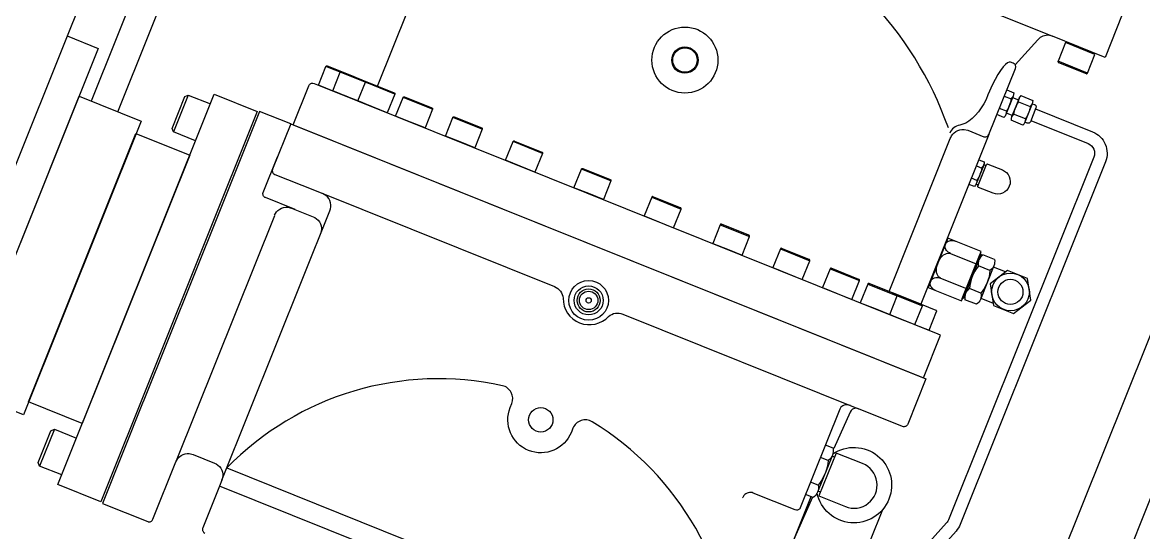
# Model space of a CAD drawing. Extents: x 23618587 to 48466785, y 42305484 to 86624613.
# Drawn here: x 24361149 to 24361972, y 43355863 to 43356237 of the extents above; entities that cross this region are included whole.
import ezdxf

# ---------------------------------------------------------------- set-up
doc = ezdxf.new("R2010")
doc.units = 0
doc.header["$MEASUREMENT"] = 0
doc.layers.add('AC-W', color=7, linetype='CONTINUOUS')
doc.layers.add('楼控', color=1, linetype='CONTINUOUS')

msp = doc.modelspace()

# ---------------------------------------------------------------- linework, layer by layer
at = {"layer": 'AC-W', "color": 7, "ltscale": 300}
for centre, radius, start, end in [((24148685.34615, 42835267.72991), 567722.67138, 66.5260012819, 69.3279804304), ((24162246.90911, 42870268.06754), 513099.72014, 62.6224147924, 75.1443656534)]:
    msp.add_arc(centre, radius, start, end, dxfattribs=at)
at = {"layer": 'AC-W', "color": 7}
for centre, radius, start, end in [((24148759.7883, 42835660.74182), 530172.67138, 79.4743453433, 79.4743453433), ((24148766.30591, 42835659.45113), 530172.67138, 78.1227654299, 78.1227654299), ((24148779.34207, 42835656.52904), 530172.67138, 76.2090487924, 76.2090487924), ((24148685.34615, 42835267.72991), 565472.67138, 66.8927523705, 67.9826562671), ((24148685.34615, 42835267.72991), 565272.67138, 67.1564759426, 67.9826461811), ((24148685.34615, 42835267.72991), 565272.67138, 67.1564759426, 67.9826461798)]:
    msp.add_arc(centre, radius, start, end, dxfattribs=at)
at = {"layer": '楼控', "color": 7}
msp.add_line((24361466.44404, 43354609.90953), (24362682.76996, 43357652.81608), dxfattribs=at)
at = {"layer": '楼控'}
for p, q in [((24361481.22589, 43354771.84552), (24362570.41506, 43357485.40293)), ((24361271.04945, 43356183.91416), (24361260.20444, 43356156.87489)), ((24361870.14843, 43356183.13548), (24361875.28247, 43356181.0763)), ((24361876.6905, 43356183.13394), (24361871.24512, 43356169.55726)), ((24361880.96661, 43356181.44535), (24361875.51207, 43356167.84585)), ((24361871.64916, 43356172.01758), (24361866.51512, 43356174.07676)), ((24361880.55342, 43356178.96221), (24361889.24706, 43356175.47533)), ((24361890.63227, 43356177.54212), (24361885.18688, 43356163.96544)), ((24361885.61375, 43356166.41661), (24361876.92011, 43356169.90348)), ((24361858.85497, 43356154.97813), (24361808.913, 43356030.46058)), ((24361855.03102, 43356132.43369), (24361849.57648, 43356118.83419)), ((24361849.62069, 43356131.95482), (24361853.61384, 43356130.35324)), ((24361856.77471, 43356132.15814), (24361855.17745, 43356132.79878)), ((24361849.98968, 43356121.31733), (24361845.99654, 43356122.91891)), ((24361851.05477, 43356117.89692), (24361849.45751, 43356118.53756)), ((24361293.46182, 43356097.33972), (24361237.98294, 43355959.0173)), ((24361262.37614, 43355915.88439), (24361334.48404, 43356095.66702)), ((24361828.69868, 43356078.99862), (24361814.16545, 43356042.76372)), ((24361851.53315, 43356063.08549), (24361841.62163, 43356038.37365)), ((24361862.50407, 43356058.73821), (24361852.6017, 43356034.04918)), ((24361871.01869, 43356054.21061), (24361862.11969, 43356057.77985)), ((24361852.96778, 43356034.9619), (24361861.86678, 43356031.39266)), ((24361172.75793, 43355938.84938), (24361161.91291, 43355911.8101)), ((24361743.98704, 43355919.89944), (24361733.08712, 43355892.72326)), ((24361745.51962, 43355918.43711), (24361743.69418, 43355919.16926)), ((24361299.31803, 43355910.44457), (24361672.1177, 43355760.92065)), ((24361735.22372, 43355892.76692), (24361733.39828, 43355893.49907))]:
    msp.add_line(p, q, dxfattribs=at)
for points in [[(24361219.42731, 43356171.57614), (24361597.69624, 43357114.69302)], [(24359953.67553, 43355420.94313), (24360614.97986, 43357068.65124), (24361394.32663, 43356756.06786), (24360733.0223, 43355108.35975), (24359953.67553, 43355420.94313)], [(24361452.68705, 43356408.60379), (24361905.46365, 43356227.00242)], [(24361410.02776, 43356190.36752), (24361455.04601, 43356302.60902)], [(24361232.16493, 43356284.56512), (24361236.08201, 43356269.96163), (24361199.78156, 43356179.45574)], [(24361956.7076, 43356242.95593), (24361944.09444, 43356211.50824), (24361905.46365, 43356227.00242), (24361905.46365, 43356227.00242), (24361904.38931, 43356227.3618), (24361903.26372, 43356227.5934), (24361902.06132, 43356227.69952), (24361900.87246, 43356227.64129), (24361899.65517, 43356227.44611), (24361898.48248, 43356227.09796), (24361897.38452, 43356226.60594), (24361896.36954, 43356225.99057), (24361894.65066, 43356224.47878), (24361878.11344, 43356206.03215)], [(24361182.0523, 43356227.23821), (24361204.87025, 43356218.0863), (24361090.47137, 43355932.86192), (24361067.65341, 43355942.01383)], [(24361925.84391, 43356218.04681), (24361915.07384, 43356222.36651), (24361909.57995, 43356208.6689), (24361909.57995, 43356208.6689), (24361909.53419, 43356208.55481), (24361909.5204, 43356208.45438), (24361909.52942, 43356208.34481), (24361909.56127, 43356208.22608), (24361909.59312, 43356208.10735), (24361909.63411, 43356208.01144), (24361909.69793, 43356207.90638), (24361909.79372, 43356207.81499), (24361909.98993, 43356207.7098), (24361930.18381, 43356199.61036), (24361930.18381, 43356199.61036), (24361930.2979, 43356199.5646), (24361930.39833, 43356199.55081), (24361930.5079, 43356199.55984), (24361930.64945, 43356199.58253), (24361930.74536, 43356199.62353), (24361930.85042, 43356199.68735), (24361930.95548, 43356199.75116), (24361931.03772, 43356199.82413), (24361931.14291, 43356200.02034), (24361936.6368, 43356213.71796), (24361925.84391, 43356218.04681)], [(24361377.43279, 43356186.83247), (24361366.66272, 43356191.15217), (24361372.16301, 43356204.86576), (24361372.16301, 43356204.86576), (24361372.19962, 43356204.95703), (24361372.25905, 43356205.03915), (24361372.35044, 43356205.13494), (24361372.43269, 43356205.2079), (24361372.5286, 43356205.2489), (24361372.65648, 43356205.30357), (24361372.76605, 43356205.31259), (24361372.89844, 43356205.31247), (24361373.09014, 43356205.26207), (24361393.30684, 43356197.15348), (24361393.96856, 43356196.88807)], [(24361931.14291, 43356200.02034), (24361909.57995, 43356208.6689)], [(24361393.70316, 43356196.22635), (24361372.16301, 43356204.86576)], [(24361387.86059, 43356182.65004), (24361377.09052, 43356186.96975), (24361382.59082, 43356200.68333), (24361382.59082, 43356200.68333), (24361382.62743, 43356200.77461), (24361382.68685, 43356200.85673), (24361382.77825, 43356200.95251), (24361382.86049, 43356201.02548), (24361382.97922, 43356201.05733), (24361383.08428, 43356201.12114), (24361383.19385, 43356201.13017), (24361383.32625, 43356201.13005), (24361383.51794, 43356201.07965), (24361403.73465, 43356192.97106), (24361404.41919, 43356192.6965)], [(24361404.15378, 43356192.03478), (24361382.59082, 43356200.68333)], [(24361348.06844, 43356162.02923), (24361359.59985, 43356190.77985), (24361359.59985, 43356190.77985), (24361359.77825, 43356191.1586), (24361360.03426, 43356191.53271), (24361360.34956, 43356191.85656), (24361360.72417, 43356192.13012), (24361361.13527, 43356192.36257), (24361361.59651, 43356192.52193), (24361362.07594, 43356192.59452), (24361362.52791, 43356192.59867), (24361363.37229, 43356192.39244), (24361395.27179, 43356179.59807), (24361404.26206, 43356175.99221)], [(24361406.36595, 43356175.22784), (24361395.59588, 43356179.54755), (24361401.09618, 43356193.26113), (24361401.09618, 43356193.26113), (24361401.13278, 43356193.35241), (24361401.19221, 43356193.43453), (24361401.2836, 43356193.53031), (24361401.36585, 43356193.60328), (24361401.46176, 43356193.64428), (24361401.58964, 43356193.69894), (24361401.69921, 43356193.70797), (24361401.83161, 43356193.70785), (24361402.0233, 43356193.65745), (24361422.24001, 43356185.54886), (24361422.24001, 43356185.54886), (24361422.33128, 43356185.51225), (24361422.43622, 43356185.44367), (24361422.50918, 43356185.36143), (24361422.58215, 43356185.27918), (24361422.63682, 43356185.15131), (24361422.67781, 43356185.0554), (24361422.70966, 43356184.93667), (24361422.68672, 43356184.81343), (24361422.65914, 43356184.61258), (24361417.15884, 43356170.89899), (24361406.36595, 43356175.22784)], [(24361422.65914, 43356184.61258), (24361401.09618, 43356193.26113)], [(24361150.11884, 43355949.49238), (24361104.48294, 43355967.7962), (24361190.84952, 43356183.1292), (24361236.48542, 43356164.82538), (24361150.11884, 43355949.49238)], [(24361206.86576, 43355885.59526), (24361175.30854, 43355898.25235), (24361290.10095, 43356184.4579), (24361321.65818, 43356171.80081), (24361206.86576, 43355885.59526)], [(24361276.428, 43356150.36788), (24361260.20444, 43356156.87489), (24361259.12482, 43356159.40051), (24361268.52383, 43356182.83455), (24361271.04945, 43356183.91416), (24361287.27301, 43356177.40716)], [(24361388.20286, 43356182.51277), (24361377.43279, 43356186.83247)], [(24361398.65348, 43356178.32119), (24361387.86059, 43356182.65004)], [(24361434.08976, 43356164.10827), (24361423.29687, 43356168.43713), (24361428.79717, 43356182.15071), (24361428.79717, 43356182.15071), (24361428.85659, 43356182.23283), (24361428.91602, 43356182.31495), (24361428.9846, 43356182.41989), (24361429.08966, 43356182.48371), (24361429.18557, 43356182.52471), (24361429.31345, 43356182.57937), (24361429.42302, 43356182.5884), (24361429.5326, 43356182.59743), (24361429.74711, 43356182.53788), (24361449.96382, 43356174.42929), (24361449.96382, 43356174.42929), (24361450.05509, 43356174.39268), (24361450.13721, 43356174.33325), (24361450.23299, 43356174.24186), (24361450.30596, 43356174.15961), (24361450.36063, 43356174.03173), (24361450.40162, 43356173.93582), (24361450.41065, 43356173.82625), (24361450.41053, 43356173.69385), (24361450.36013, 43356173.50216), (24361444.85983, 43356159.78857), (24361434.08976, 43356164.10827)], [(24361450.36013, 43356173.50216), (24361428.79717, 43356182.15071)], [(24361876.26036, 43356182.06149), (24361880.52732, 43356180.35009), (24361875.95137, 43356168.94111), (24361871.68441, 43356170.65252), (24361876.26036, 43356182.06149)], [(24361871.96966, 43356187.67625), (24361877.1037, 43356185.61707)], [(24361882.37465, 43356183.50298), (24361891.06829, 43356180.01611)], [(24361395.27179, 43356179.59807), (24361788.72171, 43356021.79167)], [(24361890.64142, 43356177.56494), (24361892.32995, 43356176.8877), (24361892.32995, 43356176.8877), (24361892.5718, 43356176.76421), (24361892.80449, 43356176.6179), (24361893.00973, 43356176.40314), (24361893.20582, 43356176.16556), (24361893.33796, 43356175.90065), (24361893.43814, 43356175.62207), (24361893.47437, 43356175.31616), (24361893.46498, 43356175.02856), (24361893.36406, 43356174.51278), (24361889.27315, 43356164.31315), (24361889.27315, 43356164.31315), (24361889.15882, 43356164.09412), (24361888.98054, 43356163.84776), (24361888.79775, 43356163.65619), (24361888.56017, 43356163.46011), (24361888.29526, 43356163.32796), (24361888.01668, 43356163.22778), (24361887.71077, 43356163.19155), (24361887.41402, 43356163.17813), (24361886.88456, 43356163.31102), (24361885.19604, 43356163.98826)], [(24361346.28864, 43356162.74308), (24361323.37942, 43356171.9316), (24361293.46182, 43356097.33972)], [(24361470.57566, 43356149.47437), (24361459.80559, 43356153.79407), (24361465.30589, 43356167.50766), (24361465.30589, 43356167.50766), (24361465.3425, 43356167.59893), (24361465.40192, 43356167.68105), (24361465.49332, 43356167.77684), (24361465.59838, 43356167.84065), (24361465.69429, 43356167.88165), (24361465.79935, 43356167.94547), (24361465.90893, 43356167.95449), (24361466.04132, 43356167.95437), (24361466.25583, 43356167.89482), (24361486.44972, 43356159.79538), (24361486.44972, 43356159.79538), (24361486.56381, 43356159.74962), (24361486.64593, 43356159.69019), (24361486.7189, 43356159.60795), (24361486.79186, 43356159.52571), (24361486.84653, 43356159.39783), (24361486.88753, 43356159.30192), (24361486.91937, 43356159.18319), (24361486.89643, 43356159.05995), (24361486.86885, 43356158.8591), (24361481.36855, 43356145.14551), (24361470.57566, 43356149.47437)], [(24361486.86885, 43356158.8591), (24361465.30589, 43356167.50766)], [(24361869.82793, 43356167.4768), (24361864.69389, 43356169.53598)], [(24361883.80167, 43356161.89865), (24361875.10803, 43356165.38553)], [(24361193.23713, 43355942.95271), (24361153.73611, 43355958.79593), (24361232.67134, 43356155.60076), (24361272.17236, 43356139.75754), (24361193.23713, 43355942.95271)], [(24361346.28864, 43356162.74308), (24361812.52783, 43355975.74208), (24361799.19349, 43355942.49633), (24361799.19349, 43355942.49633), (24361798.99227, 43355942.12673), (24361798.74542, 43355941.77543), (24361798.44378, 43355941.41962), (24361798.06917, 43355941.14605), (24361797.63525, 43355940.92276), (24361797.17401, 43355940.7634), (24361796.7174, 43355940.68165), (24361796.24262, 43355940.68666), (24361795.42105, 43355940.88374), (24361763.11083, 43355953.84284), (24361763.11083, 43355953.84284), (24361762.45362, 43355954.05346), (24361761.73699, 43355954.18196), (24361760.9746, 43355954.19637), (24361760.21208, 43355954.07838), (24361759.48141, 43355953.84167), (24361758.78259, 43355953.48623), (24361758.15674, 43355953.04854), (24361757.62667, 43355952.51946), (24361756.87683, 43355951.31036), (24361745.11007, 43355924.74674)], [(24361348.06844, 43356162.02923), (24361810.72521, 43355976.46508), (24361823.33654, 43356007.90822)], [(24361514.77403, 43356131.74712), (24361503.98114, 43356136.07597), (24361509.48144, 43356149.78956), (24361509.48144, 43356149.78956), (24361509.51805, 43356149.88083), (24361509.57747, 43356149.96295), (24361509.66887, 43356150.05874), (24361509.77393, 43356150.12255), (24361509.86984, 43356150.16355), (24361509.99772, 43356150.21821), (24361510.1073, 43356150.22724), (24361510.21687, 43356150.23627), (24361510.43138, 43356150.17672), (24361530.62527, 43356142.07728), (24361530.62527, 43356142.07728), (24361530.73936, 43356142.03152), (24361530.82148, 43356141.9721), (24361530.89445, 43356141.88985), (24361530.99023, 43356141.79846), (24361531.02208, 43356141.67973), (24361531.06308, 43356141.58382), (24361531.09492, 43356141.46509), (24361531.0948, 43356141.3327), (24361531.0444, 43356141.141), (24361525.54411, 43356127.42741), (24361514.77403, 43356131.74712)], [(24361531.0444, 43356141.141), (24361509.48144, 43356149.78956)], [(24361349.64932, 43356099.86207), (24361327.72127, 43356108.65705), (24361327.72127, 43356108.65705), (24361327.34252, 43356108.83545), (24361326.9684, 43356109.09146), (24361326.64456, 43356109.40677), (24361326.34817, 43356109.79053), (24361326.12488, 43356110.22444), (24361325.98834, 43356110.67653), (24361325.90659, 43356111.13314), (24361325.9116, 43356111.60793), (24361326.10868, 43356112.4295), (24361336.56016, 43356138.4876)], [(24361851.44193, 43356136.49559), (24361855.43507, 43356134.89401)], [(24361565.01916, 43356111.59461), (24361554.22627, 43356115.92346), (24361559.72657, 43356129.63705), (24361559.72657, 43356129.63705), (24361559.76318, 43356129.72832), (24361559.8226, 43356129.81044), (24361559.914, 43356129.90623), (24361560.01906, 43356129.97004), (24361560.11497, 43356130.01104), (24361560.22003, 43356130.07486), (24361560.35242, 43356130.07473), (24361560.462, 43356130.08376), (24361560.67651, 43356130.02421), (24361580.8704, 43356121.92477), (24361580.8704, 43356121.92477), (24361580.98449, 43356121.87901), (24361581.06661, 43356121.81959), (24361581.13958, 43356121.73734), (24361581.23536, 43356121.64595), (24361581.26721, 43356121.52722), (24361581.30821, 43356121.43131), (24361581.34005, 43356121.31258), (24361581.33993, 43356121.18019), (24361581.28953, 43356120.98849), (24361575.78923, 43356107.27491), (24361565.01916, 43356111.59461)], [(24361581.28953, 43356120.98849), (24361559.72657, 43356129.63705)], [(24361848.16845, 43356116.77655), (24361844.17531, 43356118.37814)], [(24361295.71217, 43355901.4543), (24361374.98603, 43356099.10339), (24361374.98603, 43356099.10339), (24361375.41641, 43356100.44062), (24361375.62777, 43356101.89219), (24361375.63377, 43356103.42612), (24361375.40695, 43356104.97397), (24361374.90619, 43356106.49925), (24361374.14968, 43356107.9152), (24361373.1967, 43356109.17155), (24361372.08375, 43356110.22717), (24361369.59245, 43356111.6767)], [(24361616.56491, 43356090.92044), (24361627.3578, 43356086.59159), (24361632.8581, 43356100.30518), (24361632.8581, 43356100.30518), (24361632.89471, 43356100.39645), (24361632.9085, 43356100.49687), (24361632.90862, 43356100.62927), (24361632.87677, 43356100.74799), (24361632.83578, 43356100.8439), (24361632.80393, 43356100.96263), (24361632.70814, 43356101.05403), (24361632.63518, 43356101.13627), (24361632.43897, 43356101.24145), (24361612.22226, 43356109.35005), (24361612.22226, 43356109.35005), (24361612.13099, 43356109.38665), (24361612.03057, 43356109.40044), (24361611.92099, 43356109.39142), (24361611.7886, 43356109.39154), (24361611.68354, 43356109.32772), (24361611.58763, 43356109.28673), (24361611.48256, 43356109.22291), (24361611.39117, 43356109.12712), (24361611.29514, 43356108.95373), (24361605.79484, 43356095.24014), (24361616.56491, 43356090.92044)], [(24361611.29514, 43356108.95373), (24361632.8581, 43356100.30518)], [(24361334.36995, 43356095.71278), (24361335.0057, 43356096.96765), (24361335.85596, 43356098.16296), (24361336.90244, 43356099.25309), (24361338.14963, 43356100.18325), (24361339.55643, 43356100.91695), (24361341.07255, 43356101.39489), (24361342.59759, 43356101.63086), (24361344.13152, 43356101.62486), (24361346.88835, 43356100.96945)], [(24361346.88835, 43356100.96945), (24361362.74682, 43356094.60887), (24361362.74682, 43356094.60887), (24361364.01084, 43356093.99594), (24361365.23812, 43356093.15934), (24361366.35107, 43356092.10372), (24361367.30405, 43356090.84737), (24361368.06056, 43356089.43142), (24361368.56132, 43356087.90614), (24361368.81096, 43356086.34914), (24361368.80496, 43356084.81521), (24361368.1404, 43356082.03556)], [(24361666.81004, 43356070.76793), (24361677.60293, 43356066.43908), (24361683.10323, 43356080.15267), (24361683.10323, 43356080.15267), (24361683.13983, 43356080.24394), (24361683.15362, 43356080.34436), (24361683.15375, 43356080.47676), (24361683.1219, 43356080.59549), (24361683.0809, 43356080.69139), (24361683.02624, 43356080.81927), (24361682.95327, 43356080.90152), (24361682.8803, 43356080.98376), (24361682.68409, 43356081.08895), (24361662.46739, 43356089.19754), (24361662.46739, 43356089.19754), (24361662.37612, 43356089.23415), (24361662.27569, 43356089.24794), (24361662.1433, 43356089.24806), (24361662.03372, 43356089.23903), (24361661.92866, 43356089.17522), (24361661.83275, 43356089.13422), (24361661.72769, 43356089.0704), (24361661.6363, 43356088.97462), (24361661.54026, 43356088.80122), (24361656.03996, 43356075.08764), (24361666.81004, 43356070.76793)], [(24361661.54026, 43356088.80122), (24361683.10323, 43356080.15267)], [(24361830.61014, 43356067.71598), (24361829.82981, 43356068.08194), (24361829.04046, 43356068.55746), (24361828.35166, 43356069.1516), (24361827.73143, 43356069.85067), (24361827.21626, 43356070.61355), (24361826.85179, 43356071.42195), (24361826.65169, 43356072.24389), (24361826.57482, 43356073.04289), (24361826.87745, 43356074.45785), (24361826.87745, 43356074.45785), (24361827.1885, 43356075.10127), (24361827.63644, 43356075.68977), (24361828.25327, 43356076.23703), (24361828.96588, 43356076.6929), (24361829.78795, 43356077.0254), (24361830.6875, 43356077.22086), (24361831.60974, 43356077.27479), (24361832.51819, 43356077.22828), (24361834.24345, 43356076.77471)], [(24361853.18235, 43356069.17862), (24361828.69868, 43356078.99862), (24361828.31505, 43356078.83463)], [(24361711.00841, 43356053.04068), (24361721.77848, 43356048.72098), (24361727.27878, 43356062.43457), (24361727.27878, 43356062.43457), (24361727.31539, 43356062.52584), (24361727.32918, 43356062.62626), (24361727.3293, 43356062.75866), (24361727.32027, 43356062.86823), (24361727.25646, 43356062.9733), (24361727.22461, 43356063.09202), (24361727.15164, 43356063.17427), (24361727.05585, 43356063.26566), (24361726.85965, 43356063.37085), (24361706.66576, 43356071.47029), (24361706.66576, 43356071.47029), (24361706.55167, 43356071.51605), (24361706.45125, 43356071.52984), (24361706.34167, 43356071.52081), (24361706.23209, 43356071.51178), (24361706.10421, 43356071.45712), (24361706.00831, 43356071.41612), (24361705.90324, 43356071.3523), (24361705.83467, 43356071.24736), (24361705.71582, 43356071.08312), (24361700.21552, 43356057.36954), (24361711.00841, 43356053.04068)], [(24361705.71582, 43356071.08312), (24361727.27878, 43356062.43457)], [(24361814.00146, 43356043.14736), (24361814.16545, 43356042.76372), (24361838.64911, 43356032.94372), (24361853.18235, 43356069.17862)], [(24361823.34352, 43356049.59853), (24361822.5815, 43356050.01012), (24361821.85621, 43356050.64537), (24361821.27723, 43356051.51332), (24361820.80343, 43356052.57748), (24361820.48046, 43356053.81954), (24361820.34478, 43356055.19839), (24361820.40093, 43356056.65923), (24361820.58947, 43356058.11995), (24361821.43207, 43356060.88117), (24361821.43207, 43356060.88117), (24361821.99936, 43356062.16349), (24361822.72187, 43356063.43653), (24361823.6041, 43356064.64551), (24361824.56381, 43356065.71746), (24361825.61468, 43356066.62041), (24361826.71557, 43356067.31787), (24361827.79339, 43356067.7597), (24361828.80251, 43356067.9642), (24361830.61014, 43356067.71598), (24361849.54904, 43356060.1199)], [(24361839.30353, 43356034.6414), (24361852.48229, 43356067.49925), (24361853.18964, 43356067.21554), (24361840.01089, 43356034.35769), (24361839.30353, 43356034.6414)], [(24361862.89642, 43356063.34879), (24361854.4766, 43356066.72585)], [(24361747.49431, 43356038.40678), (24361758.2872, 43356034.07792), (24361763.7875, 43356047.79151), (24361763.7875, 43356047.79151), (24361763.80129, 43356047.89194), (24361763.81508, 43356047.99236), (24361763.83802, 43356048.1156), (24361763.80617, 43356048.23433), (24361763.76518, 43356048.33024), (24361763.71051, 43356048.45812), (24361763.63754, 43356048.54036), (24361763.56458, 43356048.6226), (24361763.36837, 43356048.72779), (24361743.15166, 43356056.83638), (24361743.15166, 43356056.83638), (24361743.06039, 43356056.87299), (24361742.95997, 43356056.88678), (24361742.82757, 43356056.8869), (24361742.718, 43356056.87788), (24361742.61294, 43356056.81406), (24361742.49421, 43356056.78221), (24361742.41196, 43356056.70925), (24361742.32057, 43356056.61346), (24361742.22454, 43356056.44007), (24361736.72424, 43356042.72648), (24361747.49431, 43356038.40678)], [(24361859.63371, 43356055.148), (24361851.19106, 43356058.5342)], [(24361742.22454, 43356056.44007), (24361763.7875, 43356047.79151)], [(24361819.71021, 43356040.5398), (24361818.92989, 43356040.90576), (24361818.14969, 43356041.4041), (24361817.45173, 43356041.97542), (24361816.8315, 43356042.67449), (24361816.31634, 43356043.43737), (24361815.95187, 43356044.24577), (24361815.75176, 43356045.06771), (24361815.6749, 43356045.86671), (24361815.97753, 43356047.28167), (24361815.97753, 43356047.28167), (24361816.28857, 43356047.92509), (24361816.74567, 43356048.53641), (24361817.35335, 43356049.06085), (24361818.06596, 43356049.51672), (24361818.88802, 43356049.84922), (24361819.78757, 43356050.04469), (24361820.71896, 43356050.12143), (24361821.61826, 43356050.05211), (24361823.34352, 43356049.59853), (24361842.28242, 43356042.00244)], [(24361862.1208, 43356029.64848), (24361876.95247, 43356023.69973), (24361889.52083, 43356033.57187), (24361887.24837, 43356049.36993), (24361872.4167, 43356055.31867), (24361859.88031, 43356045.4602), (24361862.1208, 43356029.64848)], [(24361775.21812, 43356027.28721), (24361785.98819, 43356022.9675), (24361791.48849, 43356036.68109), (24361791.48849, 43356036.68109), (24361791.5251, 43356036.77236), (24361791.53889, 43356036.87279), (24361791.53901, 43356037.00518), (24361791.52998, 43356037.11476), (24361791.48899, 43356037.21067), (24361791.43432, 43356037.33855), (24361791.36135, 43356037.42079), (24361791.26557, 43356037.51218), (24361791.09218, 43356037.60822), (24361770.87547, 43356045.71681), (24361770.87547, 43356045.71681), (24361770.7842, 43356045.75342), (24361770.66096, 43356045.77636), (24361770.55138, 43356045.76733), (24361770.44181, 43356045.7583), (24361770.31393, 43356045.70364), (24361770.21802, 43356045.66264), (24361770.11296, 43356045.59883), (24361770.04438, 43356045.49389), (24361769.92553, 43356045.32965), (24361764.42523, 43356031.61606), (24361775.21812, 43356027.28721)], [(24361769.92553, 43356045.32965), (24361791.48849, 43356036.68109)], [(24361853.00321, 43356038.68259), (24361844.58338, 43356042.05964)], [(24361788.43089, 43356037.90745), (24361809.99385, 43356029.25889)], [(24361793.72348, 43356019.86501), (24361804.49355, 43356015.5453), (24361809.99385, 43356029.25889), (24361809.99385, 43356029.25889), (24361810.03046, 43356029.35016), (24361810.04425, 43356029.45059), (24361810.04437, 43356029.58298), (24361810.03534, 43356029.69256), (24361809.97153, 43356029.79762), (24361809.93968, 43356029.91635), (24361809.86671, 43356029.99859), (24361809.77093, 43356030.08999), (24361809.59753, 43356030.18602), (24361789.38083, 43356038.29461), (24361788.69629, 43356038.56917)], [(24361804.1741, 43356015.67343), (24361814.94417, 43356011.35373), (24361820.44447, 43356025.06732), (24361820.44447, 43356025.06732), (24361820.48108, 43356025.15859), (24361820.49487, 43356025.25901), (24361820.49499, 43356025.39141), (24361820.48596, 43356025.50098), (24361820.44497, 43356025.59689), (24361820.3903, 43356025.72477), (24361820.31733, 43356025.80701), (24361820.22155, 43356025.89841), (24361820.04816, 43356025.99444), (24361799.83145, 43356034.10304), (24361799.14691, 43356034.37759)], [(24361849.69022, 43356030.42249), (24361841.27039, 43356033.79955)], [(24361823.31372, 43356007.91737), (24361821.53392, 43356008.63122), (24361788.72171, 43356021.79167), (24361779.73144, 43356025.39752)], [(24361782.93059, 43356024.19386), (24361793.72348, 43356019.86501)], [(24361237.99209, 43355959.04012), (24361208.08365, 43355884.47106), (24361241.30658, 43355871.14587), (24361241.30658, 43355871.14587), (24361241.70364, 43355871.01311), (24361242.15097, 43355870.93965), (24361242.62576, 43355870.93464), (24361243.08236, 43355871.01639), (24361243.53446, 43355871.15292), (24361243.96837, 43355871.37622), (24361244.35213, 43355871.6726), (24361244.64462, 43355872.0056), (24361245.10184, 43355872.74931), (24361262.03288, 43355914.96252), (24361262.03288, 43355914.96252), (24361262.64581, 43355916.22654), (24361263.48241, 43355917.45382), (24361264.53803, 43355918.56677), (24361265.79438, 43355919.51974), (24361267.20117, 43355920.25344), (24361268.72645, 43355920.7542), (24361270.28345, 43355921.00384), (24361271.81739, 43355920.99784), (24361274.60619, 43355920.35609)], [(24361757.32422, 43355956.19025), (24361757.09604, 43355956.28176), (24361757.09604, 43355956.28176), (24361756.24714, 43355956.54278), (24361755.33881, 43355956.72167), (24361754.37557, 43355956.76366), (24361753.41221, 43355956.67326), (24361752.49436, 43355956.43215), (24361751.62202, 43355956.04035), (24361750.85914, 43355955.52518), (24361750.22401, 43355954.93229), (24361749.38729, 43355953.57261), (24361720.39403, 43355881.28534), (24361720.39403, 43355881.28534), (24361720.21563, 43355880.90659), (24361719.96878, 43355880.55529), (24361719.64432, 43355880.20863), (24361719.26971, 43355879.93507), (24361718.85861, 43355879.70262), (24361718.39737, 43355879.54326), (24361717.91795, 43355879.47067), (24361717.46598, 43355879.46652), (24361716.62159, 43355879.67275), (24361685.79454, 43355892.03698), (24361685.79454, 43355892.03698), (24361684.97761, 43355892.31166), (24361684.10576, 43355892.44944), (24361683.14704, 43355892.43664), (24361682.21101, 43355892.28229), (24361681.27485, 43355891.99555), (24361680.42985, 43355891.53981), (24361679.66232, 43355890.94704), (24361679.02255, 43355890.27654), (24361678.12177, 43355888.75713), (24361678.03025, 43355888.52895)], [(24361178.13648, 43355905.3031), (24361161.91291, 43355911.8101), (24361160.8333, 43355914.33572), (24361170.23231, 43355937.76976), (24361172.75793, 43355938.84938), (24361188.98149, 43355932.34237)], [(24361744.38441, 43355924.98481), (24361738.79401, 43355927.22703)], [(24361274.60619, 43355920.35609), (24361290.32775, 43355914.05043), (24361290.32775, 43355914.05043), (24361291.59177, 43355913.4375), (24361292.8099, 43355912.57808), (24361293.92285, 43355911.52246), (24361294.88498, 43355910.28893), (24361295.63234, 43355908.85016), (24361296.14225, 43355907.3477), (24361296.39189, 43355905.7907), (24361296.38589, 43355904.25677), (24361295.71217, 43355901.4543), (24361293.90925, 43355896.95917)], [(24361740.76025, 43355915.9489), (24361735.16985, 43355918.19112)], [(24361666.70892, 43355747.43525), (24361293.90925, 43355896.95917), (24361281.66399, 43355866.42875), (24361281.66399, 43355866.42875), (24361281.53123, 43355866.03169), (24361281.45776, 43355865.58436), (24361281.46191, 43355865.13239), (24361281.5345, 43355864.65297), (24361281.67104, 43355864.20087), (24361281.90349, 43355863.78978), (24361282.19987, 43355863.40602), (24361282.52371, 43355863.09071), (24361283.27658, 43355862.6563)], [(24361733.48448, 43355897.80863), (24361727.89409, 43355900.05085)], [(24361633.57289, 43355653.39363), (24361728.2311, 43355889.39969)], [(24361729.32185, 43355889.01519), (24361666.70892, 43355747.43525)], [(24361729.85117, 43355888.74991), (24361724.26078, 43355890.99212)], [(24361780.61796, 43355879.67233), (24361735.48989, 43355767.15701)]]:
    msp.add_lwpolyline(points, dxfattribs=at)
for points in [[(24361829.08002, 43356159.79494, 0.459213), (24361455.68665, 43356304.20628)], [(24361785.49714, 43356039.77283), (24361830.51539, 43356152.01433), (24361830.7808, 43356152.67605), (24361830.7808, 43356152.67605), (24361831.39373, 43356153.94007), (24361832.25314, 43356155.1582), (24361833.30876, 43356156.27114), (24361834.56511, 43356157.22412), (24361835.97191, 43356157.95782), (24361837.47437, 43356158.46773), (24361839.03137, 43356158.71737), (24361840.5653, 43356158.71137), (24361843.37692, 43356158.06047), (24361855.08253, 43356153.36554), (24361855.08253, 43356153.36554), (24361855.47959, 43356153.23277), (24361855.9041, 43356153.16846), (24361856.37889, 43356153.16346), (24361856.83549, 43356153.2452), (24361857.28758, 43356153.38174), (24361857.7215, 43356153.60504), (24361858.10526, 43356153.90142), (24361858.39775, 43356154.23441), (24361858.85497, 43356154.97813), (24361878.31194, 43356203.48909), (24361878.31194, 43356203.48909), (24361878.42188, 43356203.8953), (24361878.48619, 43356204.31982), (24361878.51402, 43356204.78545), (24361878.43227, 43356205.24206), (24361878.27292, 43356205.7033), (24361878.04962, 43356206.13721), (24361877.77605, 43356206.51182), (24361877.42024, 43356206.81347), (24361876.69934, 43356207.26154), (24361874.737, 43356208.0486), (24361874.737, 43356208.0486), (24361873.75094, 43356208.09974), (24361872.50412, 43356207.56677), (24361871.00104, 43356206.39489), (24361869.29186, 43356204.51102), (24361867.40403, 43356201.9836), (24361865.42895, 43356198.90844), (24361863.44434, 43356195.41327), (24361861.51428, 43356191.65783), (24361858.14248, 43356183.97758), (24361858.14248, 43356183.97758), (24361856.70136, 43356180.71474), (24361855.04573, 43356177.51144), (24361853.1391, 43356174.40882), (24361851.07287, 43356171.50265), (24361848.82886, 43356168.8797), (24361846.52128, 43356166.6266), (24361844.19125, 43356164.77983), (24361841.8799, 43356163.37588), (24361837.54604, 43356161.88251), (24361837.54604, 43356161.88251, 0.263465), (24361830.09446, 43356155.91805)], [(24361875.28247, 43356181.0763, -0.107708), (24361871.64916, 43356172.01758)], [(24361877.09455, 43356185.59426, -0.223695), (24361875.05429, 43356181.16782)], [(24361882.37465, 43356183.50298, 0.223695), (24361880.32524, 43356179.05373)], [(24361893.03459, 43356173.69133), (24361934.9968, 43356156.86096, -0.414768), (24361944.40819, 43356134.88852), (24361837.78842, 43355869.05939, -0.087486), (24361834.70219, 43355864.0724), (24361547.55134, 43355543.53243, -0.315294), (24361528.67428, 43355539.13085), (24361429.64437, 43355578.85014)], [(24361880.55342, 43356178.96221, 0.107708), (24361876.92926, 43356169.9263)], [(24361889.24706, 43356175.47533, -0.107703), (24361885.61375, 43356166.41661)], [(24361891.06829, 43356180.01611, -0.223695), (24361889.01888, 43356175.56685)], [(24361889.60262, 43356165.1346), (24361931.58765, 43356148.29508, -0.415003), (24361935.85145, 43356138.32048), (24361829.23169, 43355872.49136, -0.087478), (24361827.8189, 43355870.22373), (24361540.66805, 43355549.68375, -0.315303), (24361532.10625, 43355547.68758), (24361433.07634, 43355587.40687)], [(24361871.64916, 43356172.01758, -0.223492), (24361869.82793, 43356167.4768)], [(24361876.92926, 43356169.9263, 0.223492), (24361875.10803, 43356165.38553)], [(24361885.61375, 43356166.41661, -0.223507), (24361883.80167, 43356161.89865)], [(24361346.28864, 43356162.74308), (24361332.95431, 43356129.49732), (24361332.95431, 43356129.49732), (24361332.82154, 43356129.10027), (24361332.75723, 43356128.67575), (24361332.75222, 43356128.20097), (24361332.83397, 43356127.74436), (24361332.97051, 43356127.29227), (24361333.1938, 43356126.85836), (24361333.49019, 43356126.47459), (24361333.81403, 43356126.15929), (24361334.5669, 43356125.72488), (24361363.70542, 43356114.03789), (24361539.88282, 43356043.37599, -0.296404), (24361546.22528, 43356034.95165, 0.680002), (24361579.6764, 43356021.53495, -0.286898), (24361590.06864, 43356023.27375), (24361763.11998, 43355953.86566)], [(24361868.7511, 43356128.9969, -0.992891), (24361861.88717, 43356111.88344), (24361851.18555, 43356116.17568), (24361851.18555, 43356116.17568), (24361851.08061, 43356116.24426), (24361850.99849, 43356116.30369), (24361850.89356, 43356116.37226), (24361850.82974, 43356116.47732), (24361850.76592, 43356116.58239), (24361850.73408, 43356116.70111), (24361850.71138, 43356116.84266), (24361850.70235, 43356116.95223), (24361850.7619, 43356117.16675), (24361857.05842, 43356132.8655), (24361857.05842, 43356132.8655), (24361857.09503, 43356132.95677), (24361857.1636, 43356133.06171), (24361857.255, 43356133.15749), (24361857.36006, 43356133.22131), (24361857.46512, 43356133.28513), (24361857.58385, 43356133.31697), (24361857.70258, 43356133.34882), (24361857.83497, 43356133.34869), (24361858.04948, 43356133.28915), (24361868.7511, 43356128.9969)], [(24361855.43507, 43356134.89401, -0.223711), (24361853.39481, 43356130.46757)], [(24361853.62299, 43356130.37605, -0.107703), (24361849.98968, 43356121.31733)], [(24361849.98968, 43356121.31733, -0.223507), (24361848.16845, 43356116.77655)], [(24361854.4766, 43356066.72585, 0.309236), (24361851.18191, 43356058.51139, 0.154706), (24361844.57423, 43356042.03683, 0.309433), (24361841.27039, 43356033.79955)], [(24361862.89642, 43356063.34879, -0.307949), (24361859.63371, 43356055.148, -0.15454), (24361853.00321, 43356038.68259, -0.309506), (24361849.69022, 43356030.42249)], [(24361672.15431, 43355761.01193, 0.259028), (24361567.49255, 43355944.33341, 0.463074), (24361553.49099, 43355939.67163), (24361552.31039, 43355936.72811, -1), (24361507.40467, 43355954.73907), (24361508.58526, 43355957.68259, 0.463019), (24361501.68558, 43355970.72753, 0.259116), (24361299.31803, 43355910.44457)], [(24361744.27088, 43355920.73919, -0.739415), (24361785.4417, 43355887.5384, -0.739463), (24361732.73032, 43355891.96575)], [(24361744.38441, 43355924.98481, -0.309294), (24361740.7511, 43355915.92609, -0.154707), (24361733.48448, 43355897.80863, -0.309419), (24361729.85117, 43355888.74991)], [(24361746.69106, 43355921.35781), (24361734.06143, 43355889.86904), (24361753.45668, 43355882.08991, 1), (24361766.08632, 43355913.57869), (24361746.69106, 43355921.35781)]]:
    msp.add_lwpolyline(points, format="xyb", dxfattribs=at)
for centre, radius in [((24361635.67192, 43356209.55473), 24.19905), ((24361635.67192, 43356209.55473), 9.68037), ((24361635.67192, 43356209.55473), 8.95261), ((24361874.68916, 43356039.52061), 13.82843), ((24361874.64353, 43356039.53891), 9.21896), ((24361564.98256, 43356033.30888), 14.51867), ((24361564.98256, 43356033.30888), 10.64633), ((24361564.98256, 43356033.30888), 8.46961), ((24361564.98256, 43356033.30888), 6.77449), ((24361564.98256, 43356033.30888), 1.93569), ((24361564.98256, 43356033.30888), 1.93522), ((24361529.85753, 43355945.73359), 8.9573)]:
    msp.add_circle(centre, radius, dxfattribs=at)

doc.saveas('drawing.dxf')
